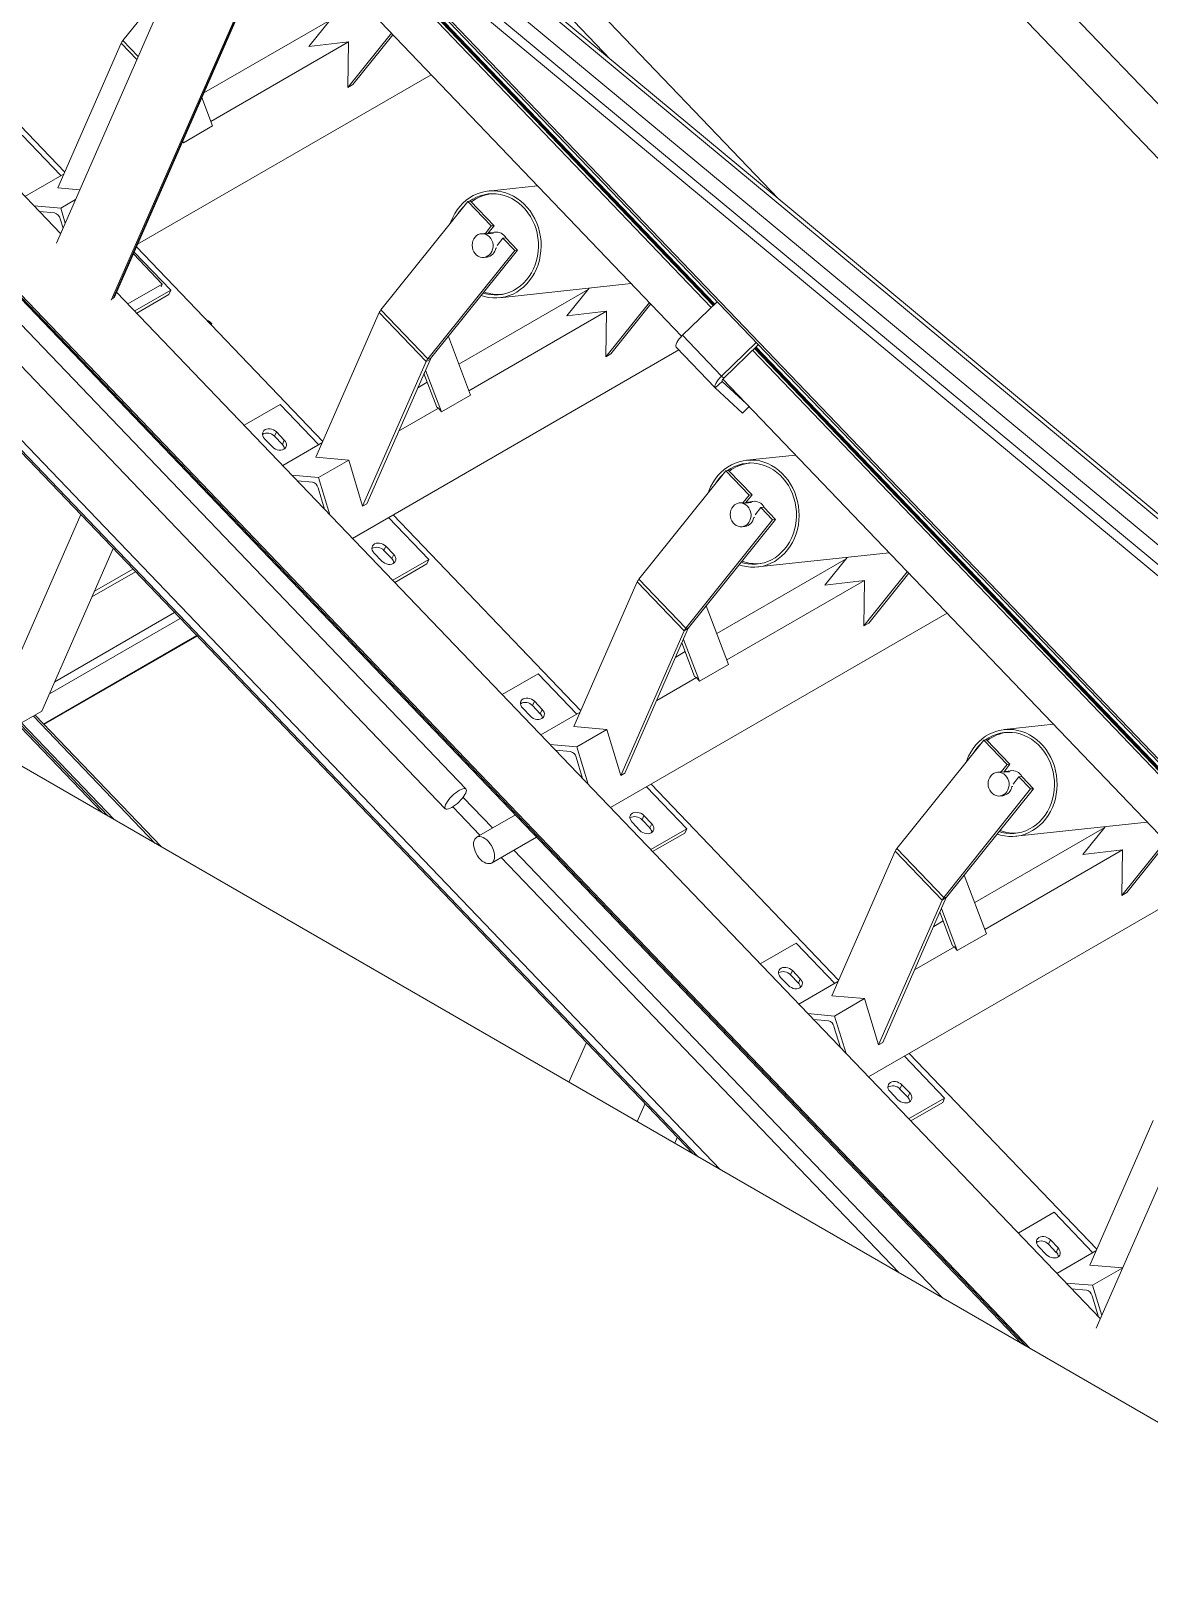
# Model space of a CAD drawing. Header units: millimetres. Extents: x 26816 to 90584, y 11074 to 56542.
# Drawn here: x 66599 to 67536, y 20511 to 21807 of the extents above; entities that cross this region are included whole.
import ezdxf

# ---------------------------------------------------------------- set-up
doc = ezdxf.new("R2010")
doc.units = ezdxf.units.MM
doc.layers.add('MAU_XAM', color=8, linetype='Continuous')
doc.layers.add('MAU_XANH', color=5, linetype='Continuous')

msp = doc.modelspace()

# ---------------------------------------------------------------- linework, layer by layer
at = {"layer": 'MAU_XAM', "linetype": 'Continuous', "lineweight": 0}
msp.add_line((67767.4, 20511.1), (63524.7, 22960.3), dxfattribs=at)
at = {"layer": 'MAU_XANH', "linetype": 'Continuous', "lineweight": 0}
for p, q in [((49924.5, 40137.5), (68059.4, 21207.6)), ((49898.9, 40118.7), (68031.3, 21191.3)), ((49652, 39980.2), (67084.7, 21783.1)), ((49673, 39988.3), (67225.5, 21666.2)), ((66658.6, 21151.2), (59963.4, 28139.9)), ((66663.5, 21148.3), (60014, 28089.4)), ((66668.4, 21145.5), (60015, 28090.6)), ((66625.9, 22160.1), (67886.9, 21112.7)), ((67891.3, 21113.3), (66630.2, 22160.6)), ((66610.3, 22151.1), (67871.3, 21103.8)), ((67863.6, 21093.7), (66602.6, 22141)), ((67861.9, 21085.9), (66827.3, 21945.1)), ((66620, 21629.1), (66747.2, 21919.1)), ((66853.4, 21904.7), (67169.2, 21575.1)), ((66855.3, 21905.9), (67170.7, 21576.6)), ((67171.2, 21577.1), (66855.9, 21906.2)), ((66856.4, 21906.5), (67171.6, 21577.5)), ((67172.1, 21577.9), (66857, 21906.8)), ((66859.5, 21908.3), (67651.1, 21081.9)), ((67652, 21083.7), (66861.1, 21909.2)), ((66822.5, 21886.9), (67144.3, 21551)), ((66665.9, 21581.2), (66793.1, 21871.2)), ((66667.4, 21582), (66794, 21870.8)), ((66668.4, 21583.2), (66794.5, 21870.7)), ((66626.9, 21688.5), (66463.1, 21859.6)), ((66717.1, 21850.4), (66675.7, 21798.8)), ((66623.5, 21637), (66441.2, 21827.2)), ((66743.7, 21754.9), (66849.5, 21816)), ((66850.4, 21817.1), (66831.7, 21793.8)), ((67437, 20701.8), (66388.2, 21796.6)), ((66674.4, 21796.7), (66621.1, 21675.3)), ((66687.5, 21783), (66674.4, 21796.7)), ((66675.7, 21798.8), (66688.6, 21785.4)), ((66749.5, 21731), (66864.9, 21797.7)), ((66831.7, 21793.8), (66864.9, 21797.7)), ((66900.9, 21805), (66864.5, 21759.5)), ((66864.9, 21797.7), (66864.5, 21759.5)), ((66902.1, 21803.8), (66868.5, 21761.9)), ((66387.5, 21793.9), (67429.7, 20706)), ((67432.6, 20704.4), (66387.6, 21795.2)), ((66963.4, 21171.3), (66390.9, 21768.9)), ((66688.1, 21628.1), (66934.3, 21770.2)), ((66868.5, 21761.9), (66864.5, 21759.5)), ((66372.9, 21753), (66946.1, 21154.7)), ((66750.9, 21727.3), (66742, 21751)), ((66591.3, 21719.5), (66623.8, 21685.7)), ((66726.5, 21713.2), (66750.9, 21727.3)), ((67153.9, 20865.3), (66348.5, 21706)), ((67158.3, 20862.7), (66349.1, 21707.4)), ((67176.7, 20852.1), (66353.1, 21711.7)), ((66725.8, 21714.1), (66726.5, 21713.2)), ((66726.5, 21713.2), (66726, 21714.5)), ((66593.5, 21668.2), (66626.4, 21687.2)), ((66621.1, 21675.3), (66639.6, 21673.7)), ((67023.5, 21677.1), (66982.2, 21672.7)), ((67023.5, 21677.1), (66982.2, 21672.7)), ((66985, 21670.4), (66984.9, 21670.4)), ((66985, 21670.4), (66984.9, 21670.4)), ((66623.6, 21658.3), (66601.2, 21660.3)), ((66605.8, 21655.5), (66618.4, 21654.3)), ((66623.6, 21658.3), (66636, 21665.5)), ((66627.4, 21645.8), (66623.6, 21658.3)), ((66964.9, 21663.9), (66892.1, 21573)), ((66967.3, 21664.1), (66964.9, 21663.9)), ((66984.6, 21643.4), (66964.9, 21663.9)), ((66987, 21643.6), (66967.3, 21664.1)), ((66623.1, 21649.5), (66625.5, 21641.6)), ((66979.7, 21637.2), (66984.6, 21643.4)), ((66981.6, 21636.9), (66987, 21643.6)), ((66987, 21643.6), (66984.6, 21643.4)), ((66978.8, 21637.2), (66976.4, 21636.9)), ((66978.8, 21637.2), (66976.4, 21636.9)), ((66986.6, 21637.4), (66981.8, 21636.9)), ((66989.6, 21638.3), (66983.6, 21637.7)), ((66989.6, 21638.3), (66983.6, 21637.7)), ((66994.5, 21633.1), (66989.6, 21627)), ((66996.9, 21633.4), (66994.5, 21633.1)), ((67004.3, 21622.8), (66994.5, 21633.1)), ((67006.7, 21623.1), (66996.9, 21633.4)), ((66708.8, 21594.7), (66684.6, 21620)), ((66685.2, 21621.5), (66715.9, 21589.5)), ((66843.3, 21462.7), (66687.1, 21625.8)), ((67004.3, 21622.8), (66931.4, 21531.9)), ((67006.7, 21623.1), (66933.8, 21532.2)), ((66978.5, 21617), (66980.9, 21617.3)), ((66978.5, 21617), (66980.9, 21617.3)), ((66981.9, 21617.4), (66981.3, 21617.3)), ((66981.9, 21617.4), (66981.9, 21617.4)), ((66988.4, 21624.9), (66989.4, 21625)), ((67006.7, 21623.1), (67004.3, 21622.8)), ((66680, 21578), (66708.8, 21594.7)), ((66715.9, 21589.5), (66685.7, 21572.1)), ((66707.8, 21592.3), (66708.8, 21594.7)), ((66715.9, 21589.5), (66714.3, 21585.9)), ((66957.4, 21527.6), (67065.9, 21590.2)), ((66991.8, 21583.2), (67102.1, 21595.1)), ((66991.8, 21583.2), (67102.1, 21595.1)), ((67066.8, 21591.3), (67048, 21567.9)), ((67495.5, 20726.8), (66670.5, 21587.9)), ((66714.3, 21585.9), (66687.3, 21570.3)), ((66993.9, 21586.1), (66994.1, 21586.1)), ((66993.9, 21586.1), (66994.1, 21586.1)), ((67117.3, 21579.2), (67080.8, 21533.7)), ((67118.5, 21578), (67084.9, 21536.1)), ((67145.1, 21551.7), (67174.1, 21579.9)), ((66890.7, 21570.8), (66837.5, 21449.4)), ((66930.1, 21529.8), (66890.7, 21570.8)), ((66892.1, 21573), (66931.4, 21531.9)), ((66965.9, 21505.2), (67081.3, 21571.8)), ((67048, 21567.9), (67081.3, 21571.8)), ((67081.3, 21571.8), (67080.8, 21533.7)), ((66750.2, 21561.4), (66748.9, 21562.8)), ((66749.3, 21560.9), (66750.2, 21561.4)), ((66749.8, 21560.3), (66750.2, 21561.4)), ((66967.3, 21501.5), (66948.7, 21550.7)), ((67177.8, 21517.5), (67145.1, 21551.7)), ((66868.3, 21381.4), (67141.9, 21539.4)), ((67139.7, 21541.7), (67172.5, 21507.5)), ((67177.8, 21517.5), (67206.8, 21545.6)), ((67179.7, 21515.8), (67208.6, 21543.8)), ((67203.7, 21539.1), (67648.2, 21075.1)), ((67205.3, 21540.6), (67649.1, 21077.2)), ((67649.4, 21077.9), (67205.7, 21541)), ((67206.2, 21541.4), (67649.7, 21078.5)), ((67649.9, 21079.1), (67206.6, 21541.9)), ((66930.1, 21529.8), (66876.8, 21408.4)), ((66933.6, 21531.8), (66880.4, 21410.4)), ((66933.6, 21531.8), (66930.1, 21529.8)), ((66933.8, 21532.2), (66931.4, 21531.9)), ((67084.9, 21536.1), (67080.8, 21533.7)), ((66923, 21507.7), (66931, 21512.3)), ((66938.9, 21491.5), (66928.2, 21519.6)), ((66942.8, 21487.4), (66929.5, 21522.5)), ((67172.5, 21507.5), (67178.3, 21513)), ((67179.7, 21515.8), (67177.8, 21517.5)), ((67178.3, 21513), (67178.2, 21513.1)), ((67198.7, 21494.2), (67178.3, 21513)), ((67178.9, 21514.9), (67633.1, 21040.8)), ((66942.8, 21487.4), (66967.3, 21501.5)), ((67195.3, 21486.5), (67172.5, 21507.5)), ((66807.7, 21493.7), (66777.5, 21476.3)), ((66807.7, 21493.7), (66840.1, 21459.8)), ((66907, 21471.2), (66940.4, 21490.5)), ((66938.9, 21491.5), (66940.4, 21490.5)), ((66940.4, 21490.5), (66942.8, 21487.4)), ((67195.3, 21486.5), (67200.9, 21491.9)), ((66801.2, 21458.1), (66794.6, 21464.9)), ((66802.9, 21467), (66804.5, 21470.6)), ((66802.9, 21467), (66809.5, 21460.2)), ((66804.5, 21470.6), (66811.1, 21463.8)), ((66809.5, 21460.2), (66811.1, 21463.8)), ((66809.9, 21442.4), (66842.7, 21461.4)), ((66837.5, 21449.4), (66865.1, 21447)), ((66839.9, 21432.5), (66865.1, 21447)), ((66865.1, 21447), (66876.8, 21408.4)), ((67239.8, 21451.3), (67198.6, 21446.9)), ((67239.8, 21451.3), (67198.6, 21446.9)), ((67239.8, 21451.3), (67198.6, 21446.9)), ((66839.9, 21432.5), (66817.5, 21434.5)), ((67181.3, 21438.1), (67108.4, 21347.1)), ((67183.7, 21438.3), (67181.3, 21438.1)), ((67201, 21417.5), (67181.3, 21438.1)), ((67203.4, 21417.8), (67183.7, 21438.3)), ((67201.4, 21444.6), (67201.3, 21444.6)), ((67201.4, 21444.6), (67201.3, 21444.6)), ((67201.4, 21444.6), (67201.3, 21444.6)), ((66822.2, 21429.6), (66834.8, 21428.5)), ((66839.4, 21423.7), (66844.8, 21406)), ((66849.4, 21401.1), (66839.9, 21432.5)), ((66880.4, 21410.4), (66876.8, 21408.4)), ((67195.1, 21411.3), (67192.7, 21411.1)), ((67195.1, 21411.3), (67192.7, 21411.1)), ((67195.1, 21411.3), (67192.7, 21411.1)), ((67196, 21411.4), (67201, 21417.5)), ((67198, 21411.1), (67203.4, 21417.8)), ((67203, 21411.6), (67198.2, 21411)), ((67206, 21412.5), (67199.9, 21411.8)), ((67206, 21412.5), (67199.9, 21411.8)), ((67206, 21412.5), (67199.9, 21411.8)), ((67203.4, 21417.8), (67201, 21417.5)), ((66572.3, 21245.9), (66640.4, 21401.3)), ((66898.5, 21398.9), (66932.2, 21363.7)), ((67059.7, 21236.8), (66902.3, 21401.1)), ((67220.6, 21397), (67147.8, 21306.1)), ((67223, 21397.2), (67150.2, 21306.3)), ((67204.8, 21399), (67205.7, 21399.1)), ((67210.8, 21407.3), (67205.9, 21401.2)), ((67213.2, 21407.5), (67210.8, 21407.3)), ((67220.6, 21397), (67210.8, 21407.3)), ((67223, 21397.2), (67213.2, 21407.5)), ((67223, 21397.2), (67220.6, 21397)), ((67194.8, 21391.2), (67197.2, 21391.4)), ((67194.8, 21391.2), (67197.2, 21391.4)), ((67194.8, 21391.2), (67197.2, 21391.4)), ((67198.2, 21391.5), (67197.7, 21391.5)), ((67198.3, 21391.6), (67198.2, 21391.5)), ((66607.7, 21236.4), (66667.6, 21372.9)), ((66893, 21362.3), (66886.4, 21369.1)), ((66894.7, 21371.2), (66896.3, 21374.8)), ((66894.7, 21371.2), (66901.3, 21364.4)), ((66896.3, 21374.8), (66902.9, 21368)), ((67208.2, 21357.4), (67318.4, 21369.2)), ((67208.2, 21357.4), (67318.4, 21369.2)), ((67208.2, 21357.4), (67318.4, 21369.2)), ((66901.3, 21364.4), (66902.9, 21368)), ((66932.2, 21363.7), (66902, 21346.2)), ((66930.6, 21360.1), (66903.7, 21344.5)), ((66932.2, 21363.7), (66930.6, 21360.1)), ((67173.8, 21301.7), (67282.2, 21364.3)), ((67210.3, 21360.2), (67210.4, 21360.3)), ((67210.3, 21360.2), (67210.4, 21360.3)), ((67210.3, 21360.2), (67210.4, 21360.3)), ((67283.1, 21365.4), (67264.4, 21342.1)), ((66686.2, 21353.4), (66649.8, 21332.4)), ((66684.1, 21355.7), (66651.9, 21337.1)), ((67107.1, 21345), (67053.8, 21223.6)), ((67146.4, 21303.9), (67107.1, 21345)), ((67108.4, 21347.1), (67147.8, 21306.1)), ((67182.2, 21279.4), (67297.6, 21346)), ((67264.4, 21342.1), (67297.6, 21346)), ((67333.6, 21353.4), (67297.2, 21307.9)), ((67297.6, 21346), (67297.2, 21307.9)), ((67334.8, 21352.1), (67301.3, 21310.2)), ((66719, 21319.2), (66618.6, 21261.2)), ((67084.7, 21155.6), (67367, 21318.6)), ((67183.6, 21275.6), (67165, 21324.8)), ((66723.7, 21314.3), (66614.2, 21251.1)), ((67149.9, 21306), (67096.7, 21184.6)), ((67149.9, 21306), (67146.4, 21303.9)), ((67150.2, 21306.3), (67147.8, 21306.1)), ((67301.3, 21310.2), (67297.2, 21307.9)), ((66737.6, 21299.8), (66609.2, 21225.6)), ((66609.5, 21225.3), (66737.9, 21299.5)), ((67146.4, 21303.9), (67093.2, 21182.5)), ((67155.2, 21265.6), (67144.6, 21293.8)), ((67159.2, 21261.5), (67145.9, 21296.7)), ((67139.4, 21281.9), (67147.4, 21286.5)), ((67024, 21267.9), (66993.8, 21250.4)), ((67024, 21267.9), (67056.5, 21234)), ((67155.2, 21265.6), (67156.8, 21264.7)), ((67159.2, 21261.5), (67183.6, 21275.6)), ((67123.4, 21245.4), (67156.8, 21264.7)), ((67156.8, 21264.7), (67159.2, 21261.5)), ((67019.3, 21241.2), (67020.9, 21244.8)), ((67019.3, 21241.2), (67025.8, 21234.3)), ((67020.9, 21244.8), (67027.4, 21237.9)), ((66607.7, 21236.4), (66590.7, 21226.6)), ((66702.8, 21125.6), (66600.7, 21232.3)), ((66707.7, 21122.9), (66602.1, 21233.1)), ((67017.5, 21232.2), (67011, 21239.1)), ((67025.8, 21234.3), (67027.4, 21237.9)), ((67026.3, 21216.6), (67059.1, 21235.5)), ((67053.8, 21223.6), (67081.5, 21221.2)), ((67056.3, 21206.7), (67081.5, 21221.2)), ((67081.5, 21221.2), (67093.2, 21182.5)), ((67456.2, 21225.5), (67414.9, 21221.1)), ((67456.2, 21225.5), (67414.9, 21221.1)), ((67417.8, 21218.7), (67417.6, 21218.7)), ((67417.8, 21218.7), (67417.6, 21218.7)), ((67056.3, 21206.7), (67033.9, 21208.6)), ((67038.5, 21203.8), (67051.2, 21202.7)), ((67065.8, 21175.3), (67056.3, 21206.7)), ((67397.7, 21212.2), (67324.8, 21121.3)), ((67400.1, 21212.5), (67397.7, 21212.2)), ((67417.3, 21191.7), (67397.7, 21212.2)), ((67419.7, 21191.9), (67400.1, 21212.5)), ((67055.8, 21197.8), (67061.2, 21180.1)), ((67412.4, 21185.5), (67417.3, 21191.7)), ((67414.4, 21185.2), (67419.7, 21191.9)), ((67419.7, 21191.9), (67417.3, 21191.7)), ((67096.7, 21184.6), (67093.2, 21182.5)), ((67276, 21011), (67118.7, 21175.2)), ((67411.5, 21185.5), (67409.1, 21185.2)), ((67411.5, 21185.5), (67409.1, 21185.2)), ((67419.3, 21185.7), (67414.5, 21185.2)), ((67422.3, 21186.6), (67416.3, 21186)), ((67422.3, 21186.6), (67416.3, 21186)), ((67427.2, 21181.4), (67422.3, 21175.3)), ((67429.6, 21181.7), (67427.2, 21181.4)), ((67437, 21171.2), (67427.2, 21181.4)), ((67439.4, 21171.4), (67429.6, 21181.7)), ((66985.7, 21138.5), (66961, 21164.2)), ((67114.9, 21173), (67148.6, 21137.8)), ((67437, 21171.2), (67364.1, 21080.2)), ((67439.4, 21171.4), (67366.5, 21080.5)), ((67411.2, 21165.3), (67413.6, 21165.6)), ((67411.2, 21165.3), (67413.6, 21165.6)), ((67414.6, 21165.7), (67414, 21165.7)), ((67414.6, 21165.8), (67414.6, 21165.7)), ((67421.1, 21173.2), (67422.1, 21173.3)), ((67439.4, 21171.4), (67437, 21171.2)), ((66975.1, 21132.4), (66952.3, 21156.2)), ((67004.9, 21149.5), (66972.4, 21130.8)), ((67111.1, 21145.4), (67112.7, 21149)), ((67112.7, 21149), (67119.2, 21142.1)), ((67109.3, 21136.4), (67102.8, 21143.3)), ((67111.1, 21145.4), (67117.6, 21138.5)), ((67117.6, 21138.5), (67119.2, 21142.1)), ((67148.6, 21137.8), (67118.4, 21120.4)), ((67148.6, 21137.8), (67147, 21134.2)), ((67390.1, 21075.9), (67498.6, 21138.5)), ((67424.5, 21131.6), (67534.8, 21143.4)), ((67424.5, 21131.6), (67534.8, 21143.4)), ((67499.5, 21139.6), (67480.7, 21116.2)), ((66984.9, 21109.1), (67022.7, 21130.9)), ((67147, 21134.2), (67120, 21118.7)), ((67426.7, 21134.4), (67426.8, 21134.4)), ((67426.7, 21134.4), (67426.8, 21134.4)), ((67492, 20718.9), (67670.8, 21126.7)), ((67550, 21127.5), (67513.5, 21082)), ((67551.2, 21126.3), (67517.6, 21084.4)), ((67326.5, 20765.6), (66993, 21113.8)), ((67363.2, 20744.4), (67003.5, 21119.9)), ((67323.4, 21119.2), (67270.2, 20997.8)), ((67362.8, 21078.1), (67323.4, 21119.2)), ((67324.8, 21121.3), (67364.1, 21080.2)), ((67398.6, 21053.5), (67514, 21120.1)), ((67480.7, 21116.2), (67514, 21120.1)), ((67514, 21120.1), (67513.5, 21082)), ((67400, 21049.8), (67381.4, 21099)), ((67301, 20929.8), (67583.3, 21092.7)), ((67517.6, 21084.4), (67513.5, 21082)), ((67362.8, 21078.1), (67309.5, 20956.7)), ((67366.3, 21080.1), (67313.1, 20958.7)), ((67366.3, 21080.1), (67362.8, 21078.1)), ((67366.5, 21080.5), (67364.1, 21080.2)), ((67355.7, 21056), (67363.7, 21060.6)), ((67371.6, 21039.8), (67360.9, 21067.9)), ((67375.5, 21035.7), (67362.2, 21070.9)), ((67375.5, 21035.7), (67400, 21049.8)), ((67240.4, 21042), (67210.2, 21024.6)), ((67240.4, 21042), (67272.8, 21008.2)), ((67339.7, 21019.6), (67373.1, 21038.8)), ((67371.6, 21039.8), (67373.1, 21038.8)), ((67373.1, 21038.8), (67375.5, 21035.7)), ((67233.9, 21006.4), (67227.3, 21013.2)), ((67235.6, 21015.3), (67237.2, 21019)), ((67235.6, 21015.3), (67242.2, 21008.5)), ((67237.2, 21019), (67243.8, 21012.1)), ((67242.2, 21008.5), (67243.8, 21012.1)), ((67242.6, 20990.7), (67275.4, 21009.7)), ((67270.2, 20997.8), (67297.8, 20995.4)), ((67272.6, 20980.8), (67297.8, 20995.4)), ((67297.8, 20995.4), (67309.5, 20956.7)), ((67272.6, 20980.8), (67250.2, 20982.8)), ((67282.2, 20949.4), (67272.6, 20980.8)), ((67254.9, 20977.9), (67267.5, 20976.8)), ((67272.1, 20972), (67277.5, 20954.3)), ((67064.4, 20958.7), (67049.8, 20925.4)), ((67313.1, 20958.7), (67309.5, 20956.7)), ((67331.2, 20947.2), (67364.9, 20912)), ((67492.4, 20785.2), (67335, 20949.4)), ((67325.7, 20910.6), (67319.1, 20917.4)), ((67327.4, 20919.5), (67329, 20923.1)), ((67327.4, 20919.5), (67334, 20912.7)), ((67329, 20923.1), (67335.6, 20916.3)), ((67334, 20912.7), (67335.6, 20916.3)), ((67113.6, 20907.4), (67107, 20892.3)), ((67364.9, 20912), (67334.7, 20894.6)), ((67363.4, 20908.4), (67336.4, 20892.8)), ((67364.9, 20912), (67363.4, 20908.4)), ((67539.8, 20893.3), (67486.6, 20771.9)), ((67140.7, 20879), (67138.6, 20874.1)), ((67456.7, 20816.2), (67426.5, 20798.7)), ((67456.7, 20816.2), (67489.2, 20782.3)), ((67450.2, 20780.6), (67443.7, 20787.4)), ((67452, 20789.5), (67453.6, 20793.1)), ((67452, 20789.5), (67458.5, 20782.6)), ((67453.6, 20793.1), (67460.1, 20786.3)), ((67458.5, 20782.6), (67460.1, 20786.3)), ((67459, 20764.9), (67491.8, 20783.8)), ((67486.6, 20771.9), (67514.2, 20769.5)), ((67489, 20755), (67514.2, 20769.5)), ((67514.2, 20769.5), (67514.2, 20769.5)), ((67489, 20755), (67466.6, 20756.9)), ((67471.2, 20752.1), (67483.9, 20751)), ((67496.7, 20729.6), (67489, 20755)), ((67488.5, 20746.2), (67493.9, 20728.4))]:
    msp.add_line(p, q, dxfattribs=at)
at = {"layer": 'MAU_XANH', "linetype": 'Continuous', "lineweight": 0, "flags": 128}
for points in [[(66976.3, 21585.1), (66978.9, 21584.3), (66982.4, 21583.5), (66985.9, 21583.1), (66989.4, 21583.1), (66992.8, 21583.4), (66996.3, 21584), (66999.6, 21585), (67002.9, 21586.3), (67006, 21588), (67009, 21590), (67011.8, 21592.2), (67014.4, 21594.8), (67016.8, 21597.6), (67019, 21600.6), (67020.9, 21603.9), (67022.6, 21607.3), (67024, 21610.9), (67025, 21614.7), (67025.8, 21618.5), (67026.3, 21622.4), (67026.5, 21626.4), (67026.4, 21630.4), (67025.9, 21634.3), (67025.2, 21638.2), (67024.2, 21642.1), (67022.8, 21645.8), (67021.2, 21649.3), (67019.3, 21652.8), (67017.2, 21656), (67014.8, 21659), (67012.3, 21661.7), (67009.5, 21664.2), (67006.5, 21666.4), (67003.4, 21668.3), (67000.2, 21669.9), (66996.8, 21671.2), (66993.4, 21672.1), (66989.9, 21672.7), (66986.4, 21672.9), (66983, 21672.8), (66979.5, 21672.3), (66976.1, 21671.5), (66972.8, 21670.3), (66969.6, 21668.9), (66966.5, 21667), (66963.6, 21664.9), (66960.9, 21662.5), (66958.4, 21659.8), (66956.1, 21656.9), (66954.1, 21653.8), (66952.3, 21650.4), (66950.8, 21646.9), (66950.3, 21645.6)], [(66976.3, 21585.1), (66978.9, 21584.3), (66982.4, 21583.5), (66985.9, 21583.1), (66989.4, 21583.1), (66992.8, 21583.4), (66996.3, 21584), (66999.6, 21585), (67002.9, 21586.3), (67006, 21588), (67009, 21590), (67011.8, 21592.2), (67014.4, 21594.8), (67016.8, 21597.6), (67019, 21600.6), (67020.9, 21603.9), (67022.6, 21607.3), (67024, 21610.9), (67025, 21614.7), (67025.8, 21618.5), (67026.3, 21622.4), (67026.5, 21626.4), (67026.4, 21630.4), (67025.9, 21634.3), (67025.2, 21638.2), (67024.2, 21642.1), (67022.8, 21645.8), (67021.2, 21649.3), (67019.3, 21652.8), (67017.2, 21656), (67014.8, 21659), (67012.3, 21661.7), (67009.5, 21664.2), (67006.5, 21666.4), (67003.4, 21668.3), (67000.2, 21669.9), (66996.8, 21671.2), (66993.4, 21672.1), (66989.9, 21672.7), (66986.4, 21672.9), (66983, 21672.8), (66979.5, 21672.3), (66976.1, 21671.5), (66972.8, 21670.3), (66969.6, 21668.9), (66966.5, 21667), (66963.6, 21664.9), (66960.9, 21662.5), (66958.4, 21659.8), (66956.1, 21656.9), (66954.1, 21653.8), (66952.3, 21650.4), (66950.8, 21646.9), (66950.3, 21645.6)], [(66977.9, 21587.1), (66980.2, 21586.5), (66983.6, 21585.9), (66987, 21585.6), (66990.4, 21585.6), (66993.7, 21586), (66997, 21586.8), (67000.3, 21587.9), (67003.4, 21589.3), (67006.4, 21591.1), (67009.2, 21593.1), (67011.8, 21595.5), (67014.2, 21598.1), (67016.4, 21601), (67018.4, 21604.1), (67020.1, 21607.4), (67021.5, 21610.8), (67022.7, 21614.4), (67023.5, 21618.1), (67024.1, 21621.9), (67024.3, 21625.8), (67024.2, 21629.6), (67023.8, 21633.5), (67023.2, 21637.3), (67022.2, 21641), (67020.9, 21644.6), (67019.3, 21648.1), (67017.5, 21651.4), (67015.4, 21654.5), (67013.1, 21657.4), (67010.6, 21660.1), (67007.9, 21662.5), (67005, 21664.6), (67001.9, 21666.4), (66998.8, 21667.9), (66995.5, 21669), (66992.2, 21669.8), (66988.8, 21670.3), (66985.4, 21670.4), (66982, 21670.2), (66978.7, 21669.6), (66975.4, 21668.7), (66972.2, 21667.4), (66969.2, 21665.8), (66966.5, 21664.1)], [(66977.9, 21587.1), (66980.2, 21586.5), (66983.6, 21585.9), (66987, 21585.6), (66990.4, 21585.6), (66993.7, 21586), (66997, 21586.8), (67000.3, 21587.9), (67003.4, 21589.3), (67006.4, 21591.1), (67009.2, 21593.1), (67011.8, 21595.5), (67014.2, 21598.1), (67016.4, 21601), (67018.4, 21604.1), (67020.1, 21607.4), (67021.5, 21610.8), (67022.7, 21614.4), (67023.5, 21618.1), (67024.1, 21621.9), (67024.3, 21625.8), (67024.2, 21629.6), (67023.8, 21633.5), (67023.2, 21637.3), (67022.2, 21641), (67020.9, 21644.6), (67019.3, 21648.1), (67017.5, 21651.4), (67015.4, 21654.5), (67013.1, 21657.4), (67010.6, 21660.1), (67007.9, 21662.5), (67005, 21664.6), (67001.9, 21666.4), (66998.8, 21667.9), (66995.5, 21669), (66992.2, 21669.8), (66988.8, 21670.3), (66985.4, 21670.4), (66982, 21670.2), (66978.7, 21669.6), (66975.4, 21668.7), (66972.2, 21667.4), (66969.2, 21665.8), (66966.5, 21664.1)], [(66970, 21621.8), (66971.1, 21620.3), (66972.3, 21619), (66973.8, 21618), (66975.3, 21617.3), (66977, 21617), (66978.6, 21617), (66980.3, 21617.4), (66981.8, 21618.2), (66983.2, 21619.2), (66984.3, 21620.5), (66985.2, 21622.1), (66985.8, 21623.8), (66986.2, 21625.7), (66986.2, 21627.6), (66985.9, 21629.5), (66985.2, 21631.3), (66984.3, 21632.9), (66983.2, 21634.3), (66981.8, 21635.4), (66980.3, 21636.3), (66978.7, 21636.8), (66977, 21636.9), (66975.4, 21636.7), (66973.8, 21636.2), (66972.4, 21635.3), (66971.1, 21634.1), (66970.1, 21632.6), (66969.3, 21631), (66968.8, 21629.2), (66968.7, 21627.3), (66968.8, 21625.4), (66969.3, 21623.5), (66970, 21621.8)], [(66970, 21621.8), (66971.1, 21620.3), (66972.3, 21619), (66973.8, 21618), (66975.3, 21617.3), (66977, 21617), (66978.6, 21617), (66980.3, 21617.4), (66981.8, 21618.2), (66983.2, 21619.2), (66984.3, 21620.5), (66985.2, 21622.1), (66985.8, 21623.8), (66986.2, 21625.7), (66986.2, 21627.6), (66985.9, 21629.5), (66985.2, 21631.3), (66984.3, 21632.9), (66983.2, 21634.3), (66981.8, 21635.4), (66980.3, 21636.3), (66978.7, 21636.8), (66977, 21636.9), (66975.4, 21636.7), (66973.8, 21636.2), (66972.4, 21635.3), (66971.1, 21634.1), (66970.1, 21632.6), (66969.3, 21631), (66968.8, 21629.2), (66968.7, 21627.3), (66968.8, 21625.4), (66969.3, 21623.5), (66970, 21621.8)], [(66978.8, 21637.2), (66980.1, 21637.2), (66981.8, 21636.9)], [(66978.8, 21637.2), (66980.1, 21637.2), (66981.8, 21636.9)], [(67139.7, 21541.7), (67139.4, 21542.3), (67139.4, 21543.2), (67139.6, 21544.3), (67140.2, 21545.6), (67141.1, 21547.1), (67142.2, 21548.6), (67143.6, 21550.2), (67145.1, 21551.7)], [(67172.5, 21507.5), (67172.2, 21508.1), (67172.1, 21508.9), (67172.4, 21510.1), (67173, 21511.4), (67173.9, 21512.8), (67175, 21514.4), (67176.3, 21516), (67177.8, 21517.5)], [(67178.3, 21513), (67178.2, 21513.2), (67178.2, 21513.4), (67178.2, 21513.7), (67178.4, 21514.1), (67178.6, 21514.5), (67178.9, 21514.9), (67179.3, 21515.3), (67179.7, 21515.8)], [(66794.6, 21464.9), (66793.7, 21466.1), (66793.1, 21467.3), (66792.8, 21468.5), (66792.9, 21469.7), (66793.3, 21470.8), (66794, 21471.8), (66795, 21472.6), (66796.2, 21473.1), (66797.6, 21473.3), (66799.1, 21473.3), (66800.6, 21473), (66802, 21472.4), (66803.4, 21471.6), (66804.5, 21470.6)], [(66794.6, 21464.9), (66793.7, 21466.1), (66793.1, 21467.3), (66792.8, 21468.5), (66792.9, 21469.7), (66793.3, 21470.8), (66794, 21471.8), (66795, 21472.6), (66796.2, 21473.1), (66797.6, 21473.3), (66799.1, 21473.3), (66800.6, 21473), (66802, 21472.4), (66803.4, 21471.6), (66804.5, 21470.6)], [(66811.1, 21463.8), (66812, 21462.6), (66812.6, 21461.4), (66812.9, 21460.2), (66812.8, 21459), (66812.4, 21457.9), (66811.7, 21456.9), (66810.7, 21456.1), (66809.5, 21455.6), (66808.1, 21455.4), (66806.6, 21455.4), (66805.1, 21455.7), (66803.7, 21456.3), (66802.3, 21457.1), (66801.2, 21458.1)], [(66811.1, 21463.8), (66812, 21462.6), (66812.6, 21461.4), (66812.9, 21460.2), (66812.8, 21459), (66812.4, 21457.9), (66811.7, 21456.9), (66810.7, 21456.1), (66809.5, 21455.6), (66808.1, 21455.4), (66806.6, 21455.4), (66805.1, 21455.7), (66803.7, 21456.3), (66802.3, 21457.1), (66801.2, 21458.1)], [(67192.6, 21359.3), (67195.3, 21358.4), (67198.7, 21357.7), (67202.2, 21357.3), (67205.7, 21357.2), (67209.2, 21357.5), (67212.6, 21358.2), (67216, 21359.2), (67219.2, 21360.5), (67222.4, 21362.1), (67225.3, 21364.1), (67228.2, 21366.4), (67230.8, 21368.9), (67233.2, 21371.7), (67235.4, 21374.8), (67237.3, 21378), (67238.9, 21381.5), (67240.3, 21385.1), (67241.4, 21388.8), (67242.2, 21392.7), (67242.7, 21396.6), (67242.9, 21400.5), (67242.7, 21404.5), (67242.3, 21408.5), (67241.6, 21412.4), (67240.5, 21416.2), (67239.2, 21419.9), (67237.6, 21423.5), (67235.7, 21426.9), (67233.6, 21430.1), (67231.2, 21433.1), (67228.6, 21435.9), (67225.8, 21438.4), (67222.9, 21440.6), (67219.8, 21442.5), (67216.5, 21444.1), (67213.2, 21445.3), (67209.8, 21446.3), (67206.3, 21446.9), (67202.8, 21447.1), (67199.3, 21447), (67195.9, 21446.5), (67192.5, 21445.7), (67189.2, 21444.5), (67186, 21443), (67182.9, 21441.2), (67180, 21439.1), (67177.3, 21436.7), (67174.8, 21434), (67172.5, 21431.1), (67170.4, 21427.9), (67168.6, 21424.6), (67167.1, 21421), (67166.6, 21419.8)], [(67192.6, 21359.3), (67195.3, 21358.4), (67198.7, 21357.7), (67202.2, 21357.3), (67205.7, 21357.2), (67209.2, 21357.5), (67212.6, 21358.2), (67216, 21359.2), (67219.2, 21360.5), (67222.4, 21362.1), (67225.3, 21364.1), (67228.2, 21366.4), (67230.8, 21368.9), (67233.2, 21371.7), (67235.4, 21374.8), (67237.3, 21378), (67238.9, 21381.5), (67240.3, 21385.1), (67241.4, 21388.8), (67242.2, 21392.7), (67242.7, 21396.6), (67242.9, 21400.5), (67242.7, 21404.5), (67242.3, 21408.5), (67241.6, 21412.4), (67240.5, 21416.2), (67239.2, 21419.9), (67237.6, 21423.5), (67235.7, 21426.9), (67233.6, 21430.1), (67231.2, 21433.1), (67228.6, 21435.9), (67225.8, 21438.4), (67222.9, 21440.6), (67219.8, 21442.5), (67216.5, 21444.1), (67213.2, 21445.3), (67209.8, 21446.3), (67206.3, 21446.9), (67202.8, 21447.1), (67199.3, 21447), (67195.9, 21446.5), (67192.5, 21445.7), (67189.2, 21444.5), (67186, 21443), (67182.9, 21441.2), (67180, 21439.1), (67177.3, 21436.7), (67174.8, 21434), (67172.5, 21431.1), (67170.4, 21427.9), (67168.6, 21424.6), (67167.1, 21421), (67166.6, 21419.8)], [(67192.6, 21359.3), (67195.3, 21358.4), (67198.7, 21357.7), (67202.2, 21357.3), (67205.7, 21357.2), (67209.2, 21357.5), (67212.6, 21358.2), (67216, 21359.2), (67219.2, 21360.5), (67222.4, 21362.1), (67225.3, 21364.1), (67228.2, 21366.4), (67230.8, 21368.9), (67233.2, 21371.7), (67235.4, 21374.8), (67237.3, 21378), (67238.9, 21381.5), (67240.3, 21385.1), (67241.4, 21388.8), (67242.2, 21392.7), (67242.7, 21396.6), (67242.9, 21400.5), (67242.7, 21404.5), (67242.3, 21408.5), (67241.6, 21412.4), (67240.5, 21416.2), (67239.2, 21419.9), (67237.6, 21423.5), (67235.7, 21426.9), (67233.6, 21430.1), (67231.2, 21433.1), (67228.6, 21435.9), (67225.8, 21438.4), (67222.9, 21440.6), (67219.8, 21442.5), (67216.5, 21444.1), (67213.2, 21445.3), (67209.8, 21446.3), (67206.3, 21446.9), (67202.8, 21447.1), (67199.3, 21447), (67195.9, 21446.5), (67192.5, 21445.7), (67189.2, 21444.5), (67186, 21443), (67182.9, 21441.2), (67180, 21439.1), (67177.3, 21436.7), (67174.8, 21434), (67172.5, 21431.1), (67170.4, 21427.9), (67168.6, 21424.6), (67167.1, 21421), (67166.6, 21419.8)], [(67194.2, 21361.3), (67196.6, 21360.6), (67199.9, 21360), (67203.3, 21359.7), (67206.7, 21359.8), (67210.1, 21360.2), (67213.4, 21361), (67216.6, 21362.1), (67219.7, 21363.5), (67222.7, 21365.2), (67225.5, 21367.3), (67228.2, 21369.7), (67230.6, 21372.3), (67232.8, 21375.1), (67234.8, 21378.2), (67236.5, 21381.5), (67237.9, 21385), (67239, 21388.6), (67239.9, 21392.3), (67240.4, 21396.1), (67240.7, 21399.9), (67240.6, 21403.8), (67240.2, 21407.6), (67239.5, 21411.4), (67238.5, 21415.2), (67237.3, 21418.8), (67235.7, 21422.3), (67233.9, 21425.6), (67231.8, 21428.7), (67229.5, 21431.6), (67227, 21434.3), (67224.2, 21436.7), (67221.3, 21438.8), (67218.3, 21440.6), (67215.1, 21442), (67211.8, 21443.2), (67208.5, 21444), (67205.1, 21444.5), (67201.7, 21444.6), (67198.4, 21444.3), (67195, 21443.8), (67191.7, 21442.8), (67188.6, 21441.6), (67185.5, 21440), (67182.8, 21438.2)], [(67194.2, 21361.3), (67196.6, 21360.6), (67199.9, 21360), (67203.3, 21359.7), (67206.7, 21359.8), (67210.1, 21360.2), (67213.4, 21361), (67216.6, 21362.1), (67219.7, 21363.5), (67222.7, 21365.2), (67225.5, 21367.3), (67228.2, 21369.7), (67230.6, 21372.3), (67232.8, 21375.1), (67234.8, 21378.2), (67236.5, 21381.5), (67237.9, 21385), (67239, 21388.6), (67239.9, 21392.3), (67240.4, 21396.1), (67240.7, 21399.9), (67240.6, 21403.8), (67240.2, 21407.6), (67239.5, 21411.4), (67238.5, 21415.2), (67237.3, 21418.8), (67235.7, 21422.3), (67233.9, 21425.6), (67231.8, 21428.7), (67229.5, 21431.6), (67227, 21434.3), (67224.2, 21436.7), (67221.3, 21438.8), (67218.3, 21440.6), (67215.1, 21442), (67211.8, 21443.2), (67208.5, 21444), (67205.1, 21444.5), (67201.7, 21444.6), (67198.4, 21444.3), (67195, 21443.8), (67191.7, 21442.8), (67188.6, 21441.6), (67185.5, 21440), (67182.8, 21438.2)], [(67194.2, 21361.3), (67196.6, 21360.6), (67199.9, 21360), (67203.3, 21359.7), (67206.7, 21359.8), (67210.1, 21360.2), (67213.4, 21361), (67216.6, 21362.1), (67219.7, 21363.5), (67222.7, 21365.2), (67225.5, 21367.3), (67228.2, 21369.7), (67230.6, 21372.3), (67232.8, 21375.1), (67234.8, 21378.2), (67236.5, 21381.5), (67237.9, 21385), (67239, 21388.6), (67239.9, 21392.3), (67240.4, 21396.1), (67240.7, 21399.9), (67240.6, 21403.8), (67240.2, 21407.6), (67239.5, 21411.4), (67238.5, 21415.2), (67237.3, 21418.8), (67235.7, 21422.3), (67233.9, 21425.6), (67231.8, 21428.7), (67229.5, 21431.6), (67227, 21434.3), (67224.2, 21436.7), (67221.3, 21438.8), (67218.3, 21440.6), (67215.1, 21442), (67211.8, 21443.2), (67208.5, 21444), (67205.1, 21444.5), (67201.7, 21444.6), (67198.4, 21444.3), (67195, 21443.8), (67191.7, 21442.8), (67188.6, 21441.6), (67185.5, 21440), (67182.8, 21438.2)], [(67186.4, 21396), (67187.4, 21394.5), (67188.7, 21393.2), (67190.1, 21392.2), (67191.7, 21391.5), (67193.3, 21391.2), (67195, 21391.2), (67196.6, 21391.6), (67198.1, 21392.3), (67199.5, 21393.4), (67200.7, 21394.7), (67201.6, 21396.3), (67202.2, 21398), (67202.5, 21399.9), (67202.5, 21401.8), (67202.2, 21403.6), (67201.6, 21405.4), (67200.7, 21407), (67199.6, 21408.5), (67198.2, 21409.6), (67196.7, 21410.4), (67195.1, 21411), (67193.4, 21411.1), (67191.7, 21410.9), (67190.2, 21410.3), (67188.7, 21409.4), (67187.5, 21408.2), (67186.4, 21406.8), (67185.7, 21405.1), (67185.2, 21403.3), (67185, 21401.4), (67185.2, 21399.5), (67185.6, 21397.7), (67186.4, 21396)], [(67186.4, 21396), (67187.4, 21394.5), (67188.7, 21393.2), (67190.1, 21392.2), (67191.7, 21391.5), (67193.3, 21391.2), (67195, 21391.2), (67196.6, 21391.6), (67198.1, 21392.3), (67199.5, 21393.4), (67200.7, 21394.7), (67201.6, 21396.3), (67202.2, 21398), (67202.5, 21399.9), (67202.5, 21401.8), (67202.2, 21403.6), (67201.6, 21405.4), (67200.7, 21407), (67199.6, 21408.5), (67198.2, 21409.6), (67196.7, 21410.4), (67195.1, 21411), (67193.4, 21411.1), (67191.7, 21410.9), (67190.2, 21410.3), (67188.7, 21409.4), (67187.5, 21408.2), (67186.4, 21406.8), (67185.7, 21405.1), (67185.2, 21403.3), (67185, 21401.4), (67185.2, 21399.5), (67185.6, 21397.7), (67186.4, 21396)], [(67186.4, 21396), (67187.4, 21394.5), (67188.7, 21393.2), (67190.1, 21392.2), (67191.7, 21391.5), (67193.3, 21391.2), (67195, 21391.2), (67196.6, 21391.6), (67198.1, 21392.3), (67199.5, 21393.4), (67200.7, 21394.7), (67201.6, 21396.3), (67202.2, 21398), (67202.5, 21399.9), (67202.5, 21401.8), (67202.2, 21403.6), (67201.6, 21405.4), (67200.7, 21407), (67199.6, 21408.5), (67198.2, 21409.6), (67196.7, 21410.4), (67195.1, 21411), (67193.4, 21411.1), (67191.7, 21410.9), (67190.2, 21410.3), (67188.7, 21409.4), (67187.5, 21408.2), (67186.4, 21406.8), (67185.7, 21405.1), (67185.2, 21403.3), (67185, 21401.4), (67185.2, 21399.5), (67185.6, 21397.7), (67186.4, 21396)], [(67195.1, 21411.3), (67196.4, 21411.3), (67198.2, 21411)], [(67195.1, 21411.3), (67196.4, 21411.3), (67198.2, 21411)], [(67195.1, 21411.3), (67196.4, 21411.3), (67198.2, 21411)], [(66886.4, 21369.1), (66885.5, 21370.2), (66884.9, 21371.5), (66884.6, 21372.7), (66884.7, 21373.9), (66885.1, 21375), (66885.8, 21376), (66886.8, 21376.8), (66888, 21377.3), (66889.4, 21377.5), (66890.8, 21377.5), (66892.4, 21377.2), (66893.8, 21376.6), (66895.2, 21375.8), (66896.3, 21374.8)], [(66886.4, 21369.1), (66885.5, 21370.2), (66884.9, 21371.5), (66884.6, 21372.7), (66884.7, 21373.9), (66885.1, 21375), (66885.8, 21376), (66886.8, 21376.8), (66888, 21377.3), (66889.4, 21377.5), (66890.8, 21377.5), (66892.4, 21377.2), (66893.8, 21376.6), (66895.2, 21375.8), (66896.3, 21374.8)], [(66902.9, 21368), (66903.8, 21366.8), (66904.4, 21365.6), (66904.6, 21364.4), (66904.6, 21363.2), (66904.2, 21362), (66903.5, 21361.1), (66902.5, 21360.3), (66901.3, 21359.8), (66899.9, 21359.6), (66898.4, 21359.6), (66896.9, 21359.9), (66895.4, 21360.5), (66894.1, 21361.3), (66893, 21362.3)], [(66902.9, 21368), (66903.8, 21366.8), (66904.4, 21365.6), (66904.6, 21364.4), (66904.6, 21363.2), (66904.2, 21362), (66903.5, 21361.1), (66902.5, 21360.3), (66901.3, 21359.8), (66899.9, 21359.6), (66898.4, 21359.6), (66896.9, 21359.9), (66895.4, 21360.5), (66894.1, 21361.3), (66893, 21362.3)], [(67011, 21239.1), (67010.1, 21240.2), (67009.5, 21241.4), (67009.2, 21242.7), (67009.2, 21243.9), (67009.6, 21245), (67010.3, 21246), (67011.3, 21246.7), (67012.5, 21247.2), (67013.9, 21247.5), (67015.4, 21247.5), (67016.9, 21247.2), (67018.4, 21246.6), (67019.7, 21245.8), (67020.9, 21244.8)], [(67011, 21239.1), (67010.1, 21240.2), (67009.5, 21241.4), (67009.2, 21242.7), (67009.2, 21243.9), (67009.6, 21245), (67010.3, 21246), (67011.3, 21246.7), (67012.5, 21247.2), (67013.9, 21247.5), (67015.4, 21247.5), (67016.9, 21247.2), (67018.4, 21246.6), (67019.7, 21245.8), (67020.9, 21244.8)], [(67011, 21239.1), (67010.1, 21240.2), (67009.5, 21241.4), (67009.2, 21242.7), (67009.2, 21243.9), (67009.6, 21245), (67010.3, 21246), (67011.3, 21246.7), (67012.5, 21247.2), (67013.9, 21247.5), (67015.4, 21247.5), (67016.9, 21247.2), (67018.4, 21246.6), (67019.7, 21245.8), (67020.9, 21244.8)], [(67027.4, 21237.9), (67028.3, 21236.8), (67028.9, 21235.6), (67029.2, 21234.3), (67029.1, 21233.1), (67028.8, 21232), (67028.1, 21231.1), (67027.1, 21230.3), (67025.8, 21229.8), (67024.5, 21229.5), (67023, 21229.6), (67021.5, 21229.9), (67020, 21230.4), (67018.7, 21231.2), (67017.5, 21232.2)], [(67027.4, 21237.9), (67028.3, 21236.8), (67028.9, 21235.6), (67029.2, 21234.3), (67029.1, 21233.1), (67028.8, 21232), (67028.1, 21231.1), (67027.1, 21230.3), (67025.8, 21229.8), (67024.5, 21229.5), (67023, 21229.6), (67021.5, 21229.9), (67020, 21230.4), (67018.7, 21231.2), (67017.5, 21232.2)], [(67027.4, 21237.9), (67028.3, 21236.8), (67028.9, 21235.6), (67029.2, 21234.3), (67029.1, 21233.1), (67028.8, 21232), (67028.1, 21231.1), (67027.1, 21230.3), (67025.8, 21229.8), (67024.5, 21229.5), (67023, 21229.6), (67021.5, 21229.9), (67020, 21230.4), (67018.7, 21231.2), (67017.5, 21232.2)], [(67409, 21133.4), (67411.6, 21132.6), (67415.1, 21131.8), (67418.6, 21131.4), (67422.1, 21131.4), (67425.5, 21131.7), (67429, 21132.3), (67432.3, 21133.3), (67435.6, 21134.7), (67438.7, 21136.3), (67441.7, 21138.3), (67444.5, 21140.5), (67447.1, 21143.1), (67449.5, 21145.9), (67451.7, 21148.9), (67453.6, 21152.2), (67455.3, 21155.6), (67456.7, 21159.2), (67457.8, 21163), (67458.5, 21166.8), (67459, 21170.7), (67459.2, 21174.7), (67459.1, 21178.7), (67458.6, 21182.6), (67457.9, 21186.5), (67456.9, 21190.4), (67455.5, 21194.1), (67453.9, 21197.7), (67452, 21201.1), (67449.9, 21204.3), (67447.6, 21207.3), (67445, 21210), (67442.2, 21212.5), (67439.2, 21214.7), (67436.1, 21216.7), (67432.9, 21218.2), (67429.5, 21219.5), (67426.1, 21220.4), (67422.6, 21221), (67419.2, 21221.2), (67415.7, 21221.1), (67412.2, 21220.6), (67408.8, 21219.8), (67405.5, 21218.7), (67402.3, 21217.2), (67399.2, 21215.4), (67396.3, 21213.2), (67393.6, 21210.8), (67391.1, 21208.2), (67388.8, 21205.2), (67386.8, 21202.1), (67385, 21198.7), (67383.5, 21195.2), (67383, 21193.9)], [(67409, 21133.4), (67411.6, 21132.6), (67415.1, 21131.8), (67418.6, 21131.4), (67422.1, 21131.4), (67425.5, 21131.7), (67429, 21132.3), (67432.3, 21133.3), (67435.6, 21134.7), (67438.7, 21136.3), (67441.7, 21138.3), (67444.5, 21140.5), (67447.1, 21143.1), (67449.5, 21145.9), (67451.7, 21148.9), (67453.6, 21152.2), (67455.3, 21155.6), (67456.7, 21159.2), (67457.8, 21163), (67458.5, 21166.8), (67459, 21170.7), (67459.2, 21174.7), (67459.1, 21178.7), (67458.6, 21182.6), (67457.9, 21186.5), (67456.9, 21190.4), (67455.5, 21194.1), (67453.9, 21197.7), (67452, 21201.1), (67449.9, 21204.3), (67447.6, 21207.3), (67445, 21210), (67442.2, 21212.5), (67439.2, 21214.7), (67436.1, 21216.7), (67432.9, 21218.2), (67429.5, 21219.5), (67426.1, 21220.4), (67422.6, 21221), (67419.2, 21221.2), (67415.7, 21221.1), (67412.2, 21220.6), (67408.8, 21219.8), (67405.5, 21218.7), (67402.3, 21217.2), (67399.2, 21215.4), (67396.3, 21213.2), (67393.6, 21210.8), (67391.1, 21208.2), (67388.8, 21205.2), (67386.8, 21202.1), (67385, 21198.7), (67383.5, 21195.2), (67383, 21193.9)], [(67410.6, 21135.5), (67412.9, 21134.8), (67416.3, 21134.2), (67419.7, 21133.9), (67423.1, 21133.9), (67426.4, 21134.4), (67429.7, 21135.1), (67433, 21136.2), (67436.1, 21137.7), (67439.1, 21139.4), (67441.9, 21141.5), (67444.5, 21143.8), (67447, 21146.4), (67449.2, 21149.3), (67451.1, 21152.4), (67452.8, 21155.7), (67454.2, 21159.1), (67455.4, 21162.7), (67456.2, 21166.4), (67456.8, 21170.2), (67457, 21174.1), (67456.9, 21178), (67456.6, 21181.8), (67455.9, 21185.6), (67454.9, 21189.3), (67453.6, 21193), (67452.1, 21196.4), (67450.2, 21199.7), (67448.1, 21202.9), (67445.8, 21205.8), (67443.3, 21208.4), (67440.6, 21210.8), (67437.7, 21212.9), (67434.6, 21214.7), (67431.5, 21216.2), (67428.2, 21217.4), (67424.9, 21218.2), (67421.5, 21218.6), (67418.1, 21218.7), (67414.7, 21218.5), (67411.4, 21217.9), (67408.1, 21217), (67404.9, 21215.7), (67401.9, 21214.1), (67399.2, 21212.4)], [(67410.6, 21135.5), (67412.9, 21134.8), (67416.3, 21134.2), (67419.7, 21133.9), (67423.1, 21133.9), (67426.4, 21134.4), (67429.7, 21135.1), (67433, 21136.2), (67436.1, 21137.7), (67439.1, 21139.4), (67441.9, 21141.5), (67444.5, 21143.8), (67447, 21146.4), (67449.2, 21149.3), (67451.1, 21152.4), (67452.8, 21155.7), (67454.2, 21159.1), (67455.4, 21162.7), (67456.2, 21166.4), (67456.8, 21170.2), (67457, 21174.1), (67456.9, 21178), (67456.6, 21181.8), (67455.9, 21185.6), (67454.9, 21189.3), (67453.6, 21193), (67452.1, 21196.4), (67450.2, 21199.7), (67448.1, 21202.9), (67445.8, 21205.8), (67443.3, 21208.4), (67440.6, 21210.8), (67437.7, 21212.9), (67434.6, 21214.7), (67431.5, 21216.2), (67428.2, 21217.4), (67424.9, 21218.2), (67421.5, 21218.6), (67418.1, 21218.7), (67414.7, 21218.5), (67411.4, 21217.9), (67408.1, 21217), (67404.9, 21215.7), (67401.9, 21214.1), (67399.2, 21212.4)], [(67402.7, 21170.1), (67403.8, 21168.6), (67405, 21167.3), (67406.5, 21166.3), (67408, 21165.7), (67409.7, 21165.3), (67411.4, 21165.4), (67413, 21165.7), (67414.5, 21166.5), (67415.9, 21167.5), (67417, 21168.9), (67417.9, 21170.4), (67418.5, 21172.2), (67418.9, 21174), (67418.9, 21175.9), (67418.6, 21177.8), (67417.9, 21179.6), (67417.1, 21181.2), (67415.9, 21182.6), (67414.6, 21183.8), (67413, 21184.6), (67411.4, 21185.1), (67409.8, 21185.3), (67408.1, 21185.1), (67406.5, 21184.5), (67405.1, 21183.6), (67403.8, 21182.4), (67402.8, 21180.9), (67402, 21179.3), (67401.5, 21177.5), (67401.4, 21175.6), (67401.5, 21173.7), (67402, 21171.9), (67402.7, 21170.1)], [(67402.7, 21170.1), (67403.8, 21168.6), (67405, 21167.3), (67406.5, 21166.3), (67408, 21165.7), (67409.7, 21165.3), (67411.4, 21165.4), (67413, 21165.7), (67414.5, 21166.5), (67415.9, 21167.5), (67417, 21168.9), (67417.9, 21170.4), (67418.5, 21172.2), (67418.9, 21174), (67418.9, 21175.9), (67418.6, 21177.8), (67417.9, 21179.6), (67417.1, 21181.2), (67415.9, 21182.6), (67414.6, 21183.8), (67413, 21184.6), (67411.4, 21185.1), (67409.8, 21185.3), (67408.1, 21185.1), (67406.5, 21184.5), (67405.1, 21183.6), (67403.8, 21182.4), (67402.8, 21180.9), (67402, 21179.3), (67401.5, 21177.5), (67401.4, 21175.6), (67401.5, 21173.7), (67402, 21171.9), (67402.7, 21170.1)], [(67411.5, 21185.5), (67412.8, 21185.5), (67414.5, 21185.2)], [(67411.5, 21185.5), (67412.8, 21185.5), (67414.5, 21185.2)], [(66963.3, 21167.8), (66963.7, 21169), (66963.8, 21170), (66963.7, 21170.8), (66963.3, 21171.4), (66962.7, 21171.7), (66961.8, 21171.7), (66960.7, 21171.4), (66959.4, 21170.9), (66958, 21170.2), (66956.4, 21169.2), (66954.9, 21168.1), (66953.3, 21166.8), (66951.8, 21165.4), (66950.3, 21163.9), (66949, 21162.3), (66947.9, 21160.8), (66947, 21159.4), (66946.3, 21158.1), (66945.9, 21156.9), (66945.7, 21155.9), (66945.8, 21155.1), (66946.2, 21154.5), (66946.9, 21154.2), (66947.8, 21154.2), (66948.9, 21154.5), (66950.2, 21155), (66951.6, 21155.7), (66953.1, 21156.7), (66954.7, 21157.8), (66956.3, 21159.1), (66957.8, 21160.5), (66959.2, 21162), (66960.5, 21163.6), (66961.7, 21165.1), (66962.6, 21166.5), (66963.3, 21167.8)], [(67102.8, 21143.3), (67101.9, 21144.4), (67101.3, 21145.6), (67101, 21146.9), (67101, 21148.1), (67101.4, 21149.2), (67102.1, 21150.2), (67103.1, 21150.9), (67104.3, 21151.4), (67105.7, 21151.7), (67107.2, 21151.6), (67108.7, 21151.3), (67110.2, 21150.8), (67111.5, 21150), (67112.7, 21149)], [(67102.8, 21143.3), (67101.9, 21144.4), (67101.3, 21145.6), (67101, 21146.9), (67101, 21148.1), (67101.4, 21149.2), (67102.1, 21150.2), (67103.1, 21150.9), (67104.3, 21151.4), (67105.7, 21151.7), (67107.2, 21151.6), (67108.7, 21151.3), (67110.2, 21150.8), (67111.5, 21150), (67112.7, 21149)], [(67102.8, 21143.3), (67101.9, 21144.4), (67101.3, 21145.6), (67101, 21146.9), (67101, 21148.1), (67101.4, 21149.2), (67102.1, 21150.2), (67103.1, 21150.9), (67104.3, 21151.4), (67105.7, 21151.7), (67107.2, 21151.6), (67108.7, 21151.3), (67110.2, 21150.8), (67111.5, 21150), (67112.7, 21149)], [(67119.2, 21142.1), (67120.1, 21141), (67120.7, 21139.8), (67121, 21138.5), (67120.9, 21137.3), (67120.5, 21136.2), (67119.8, 21135.2), (67118.9, 21134.5), (67117.6, 21134), (67116.2, 21133.7), (67114.8, 21133.8), (67113.3, 21134.1), (67111.8, 21134.6), (67110.5, 21135.4), (67109.3, 21136.4)], [(67119.2, 21142.1), (67120.1, 21141), (67120.7, 21139.8), (67121, 21138.5), (67120.9, 21137.3), (67120.5, 21136.2), (67119.8, 21135.2), (67118.9, 21134.5), (67117.6, 21134), (67116.2, 21133.7), (67114.8, 21133.8), (67113.3, 21134.1), (67111.8, 21134.6), (67110.5, 21135.4), (67109.3, 21136.4)], [(67119.2, 21142.1), (67120.1, 21141), (67120.7, 21139.8), (67121, 21138.5), (67120.9, 21137.3), (67120.5, 21136.2), (67119.8, 21135.2), (67118.9, 21134.5), (67117.6, 21134), (67116.2, 21133.7), (67114.8, 21133.8), (67113.3, 21134.1), (67111.8, 21134.6), (67110.5, 21135.4), (67109.3, 21136.4)], [(66986.9, 21111.4), (66987.3, 21112.8), (66987.5, 21114.4), (66987.4, 21116.2), (66987.1, 21118), (66986.6, 21120), (66985.8, 21121.9), (66984.8, 21123.8), (66983.6, 21125.5), (66982.3, 21127.1), (66980.9, 21128.5), (66979.4, 21129.7), (66977.9, 21130.5), (66976.4, 21131.1), (66975, 21131.4), (66973.7, 21131.3), (66972.6, 21130.9), (66971.6, 21130.1), (66970.8, 21129.1), (66970.2, 21127.8), (66969.9, 21126.3), (66969.8, 21124.6), (66970, 21122.8), (66970.5, 21120.9), (66971.1, 21119), (66972, 21117.1), (66973.1, 21115.2), (66974.3, 21113.5), (66975.7, 21112), (66977.1, 21110.8), (66978.6, 21109.8), (66980.1, 21109), (66981.6, 21108.6), (66983, 21108.6), (66984.2, 21108.8), (66985.3, 21109.4), (66986.2, 21110.2), (66986.9, 21111.4)], [(67227.3, 21013.2), (67226.4, 21014.4), (67225.8, 21015.6), (67225.5, 21016.8), (67225.6, 21018.1), (67226, 21019.2), (67226.7, 21020.1), (67227.7, 21020.9), (67228.9, 21021.4), (67230.3, 21021.6), (67231.8, 21021.6), (67233.3, 21021.3), (67234.7, 21020.7), (67236.1, 21019.9), (67237.2, 21019)], [(67227.3, 21013.2), (67226.4, 21014.4), (67225.8, 21015.6), (67225.5, 21016.8), (67225.6, 21018.1), (67226, 21019.2), (67226.7, 21020.1), (67227.7, 21020.9), (67228.9, 21021.4), (67230.3, 21021.6), (67231.8, 21021.6), (67233.3, 21021.3), (67234.7, 21020.7), (67236.1, 21019.9), (67237.2, 21019)], [(67243.8, 21012.1), (67244.7, 21011), (67245.3, 21009.7), (67245.6, 21008.5), (67245.5, 21007.3), (67245.1, 21006.2), (67244.4, 21005.2), (67243.4, 21004.5), (67242.2, 21003.9), (67240.8, 21003.7), (67239.3, 21003.7), (67237.8, 21004), (67236.4, 21004.6), (67235, 21005.4), (67233.9, 21006.4)], [(67243.8, 21012.1), (67244.7, 21011), (67245.3, 21009.7), (67245.6, 21008.5), (67245.5, 21007.3), (67245.1, 21006.2), (67244.4, 21005.2), (67243.4, 21004.5), (67242.2, 21003.9), (67240.8, 21003.7), (67239.3, 21003.7), (67237.8, 21004), (67236.4, 21004.6), (67235, 21005.4), (67233.9, 21006.4)], [(67319.1, 20917.4), (67318.2, 20918.6), (67317.6, 20919.8), (67317.3, 20921), (67317.4, 20922.2), (67317.8, 20923.4), (67318.5, 20924.3), (67319.5, 20925.1), (67320.7, 20925.6), (67322.1, 20925.8), (67323.6, 20925.8), (67325.1, 20925.5), (67326.5, 20924.9), (67327.9, 20924.1), (67329, 20923.1)], [(67319.1, 20917.4), (67318.2, 20918.6), (67317.6, 20919.8), (67317.3, 20921), (67317.4, 20922.2), (67317.8, 20923.4), (67318.5, 20924.3), (67319.5, 20925.1), (67320.7, 20925.6), (67322.1, 20925.8), (67323.6, 20925.8), (67325.1, 20925.5), (67326.5, 20924.9), (67327.9, 20924.1), (67329, 20923.1)], [(67335.6, 20916.3), (67336.5, 20915.2), (67337.1, 20913.9), (67337.3, 20912.7), (67337.3, 20911.5), (67336.9, 20910.4), (67336.2, 20909.4), (67335.2, 20908.6), (67334, 20908.1), (67332.6, 20907.9), (67331.1, 20907.9), (67329.6, 20908.2), (67328.1, 20908.8), (67326.8, 20909.6), (67325.7, 20910.6)], [(67335.6, 20916.3), (67336.5, 20915.2), (67337.1, 20913.9), (67337.3, 20912.7), (67337.3, 20911.5), (67336.9, 20910.4), (67336.2, 20909.4), (67335.2, 20908.6), (67334, 20908.1), (67332.6, 20907.9), (67331.1, 20907.9), (67329.6, 20908.2), (67328.1, 20908.8), (67326.8, 20909.6), (67325.7, 20910.6)], [(67443.7, 20787.4), (67442.8, 20788.5), (67442.2, 20789.8), (67441.9, 20791), (67442, 20792.2), (67442.3, 20793.3), (67443.1, 20794.3), (67444, 20795), (67445.3, 20795.6), (67446.6, 20795.8), (67448.1, 20795.8), (67449.6, 20795.5), (67451.1, 20794.9), (67452.4, 20794.1), (67453.6, 20793.1)], [(67460.1, 20786.3), (67461, 20785.1), (67461.6, 20783.9), (67461.9, 20782.7), (67461.9, 20781.4), (67461.5, 20780.3), (67460.8, 20779.4), (67459.8, 20778.6), (67458.6, 20778.1), (67457.2, 20777.9), (67455.7, 20777.9), (67454.2, 20778.2), (67452.7, 20778.8), (67451.4, 20779.6), (67450.2, 20780.6)]]:
    msp.add_lwpolyline(points, dxfattribs=at)
at = {"layer": 'MAU_XANH', "linetype": 'Continuous', "lineweight": 0}
for centre, radius, start, end in [((66683.4, 21792.4), 10, 140.2522, 154.7733), ((66988.7, 21636.9), 33.7, 96.3933, 127.9157), ((66616.7, 21648), 6.59, 13.201, 74.3412), ((66989.9, 21632.4), 39.4, 134.8681, 147.7076), ((66984.4, 21630), 7.73, 73.3292, 108.1789), ((66989.1, 21629.6), 8.69, 24.1335, 103.2192), ((66979.7, 21626), 8.8, 277.9081, 352.7788), ((66990.5, 21619.2), 33.3, 249.155, 275.9637), ((66745.2, 21559.2), 5.18, 44.3311, 81.8702), ((66899.8, 21566.6), 10, 140.2522, 154.7733), ((66939.1, 21525.5), 10, 140.2522, 154.7733), ((66935.1, 21531.1), 1.67, 140.2522, 154.7733), ((66796.9, 21461.8), 7.95, 41.2379, 121.2003), ((66805.4, 21455.9), 5.94, 6.0751, 46.0531), ((67206.2, 21406.6), 39.4, 134.8681, 147.7076), ((67205, 21411.1), 33.7, 96.3933, 127.9157), ((66833, 21422.2), 6.59, 13.201, 74.3412), ((67200.7, 21404.1), 7.73, 73.3292, 108.1789), ((67205.5, 21403.8), 8.69, 24.1335, 103.2192), ((67196, 21400.1), 8.8, 277.9081, 352.7788), ((66888.7, 21366), 7.95, 41.2385, 121.1938), ((66897.1, 21360.1), 5.94, 6.0672, 46.0536), ((67206.8, 21393.4), 33.3, 249.155, 275.9637), ((67116.2, 21340.7), 10, 140.2522, 154.7733), ((67155.5, 21299.7), 10, 140.2522, 154.7733), ((67151.5, 21305.3), 1.67, 140.2522, 154.7733), ((67013.3, 21235.9), 7.95, 41.2372, 121.207), ((67021.7, 21230), 5.94, 6.0751, 46.0531), ((67421.4, 21185.3), 33.7, 96.3933, 127.9157), ((67049.4, 21196.3), 6.59, 13.201, 74.3412), ((67422.6, 21180.7), 39.4, 134.8681, 147.7076), ((67417.1, 21178.3), 7.73, 73.3292, 108.1789), ((67421.8, 21177.9), 8.69, 24.1335, 103.2192), ((67412.4, 21174.3), 8.8, 277.9081, 352.7788), ((67105.1, 21140.1), 7.95, 41.2393, 121.1864), ((67113.5, 21134.2), 5.94, 6.0498, 46.0547), ((67423.2, 21167.5), 33.3, 249.155, 275.9637), ((67332.5, 21114.9), 10, 140.2522, 154.7733), ((67371.8, 21073.8), 10, 140.2522, 154.7733), ((67367.8, 21079.4), 1.67, 140.2522, 154.7733), ((67229.7, 21010.1), 7.95, 41.2379, 121.2003), ((67238.1, 21004.2), 5.94, 6.0838, 46.0525), ((67265.7, 20970.5), 6.59, 13.201, 74.3412), ((67321.4, 20914.3), 7.95, 41.2386, 121.1929), ((67329.9, 20908.4), 5.94, 6.0571, 46.0542), ((67446, 20784.2), 7.95, 41.2371, 121.208), ((67454.4, 20778.4), 5.94, 6.0657, 46.0537), ((67482.1, 20744.6), 6.59, 13.201, 74.3412)]:
    msp.add_arc(centre, radius, start, end, dxfattribs=at)

doc.saveas('drawing.dxf')
